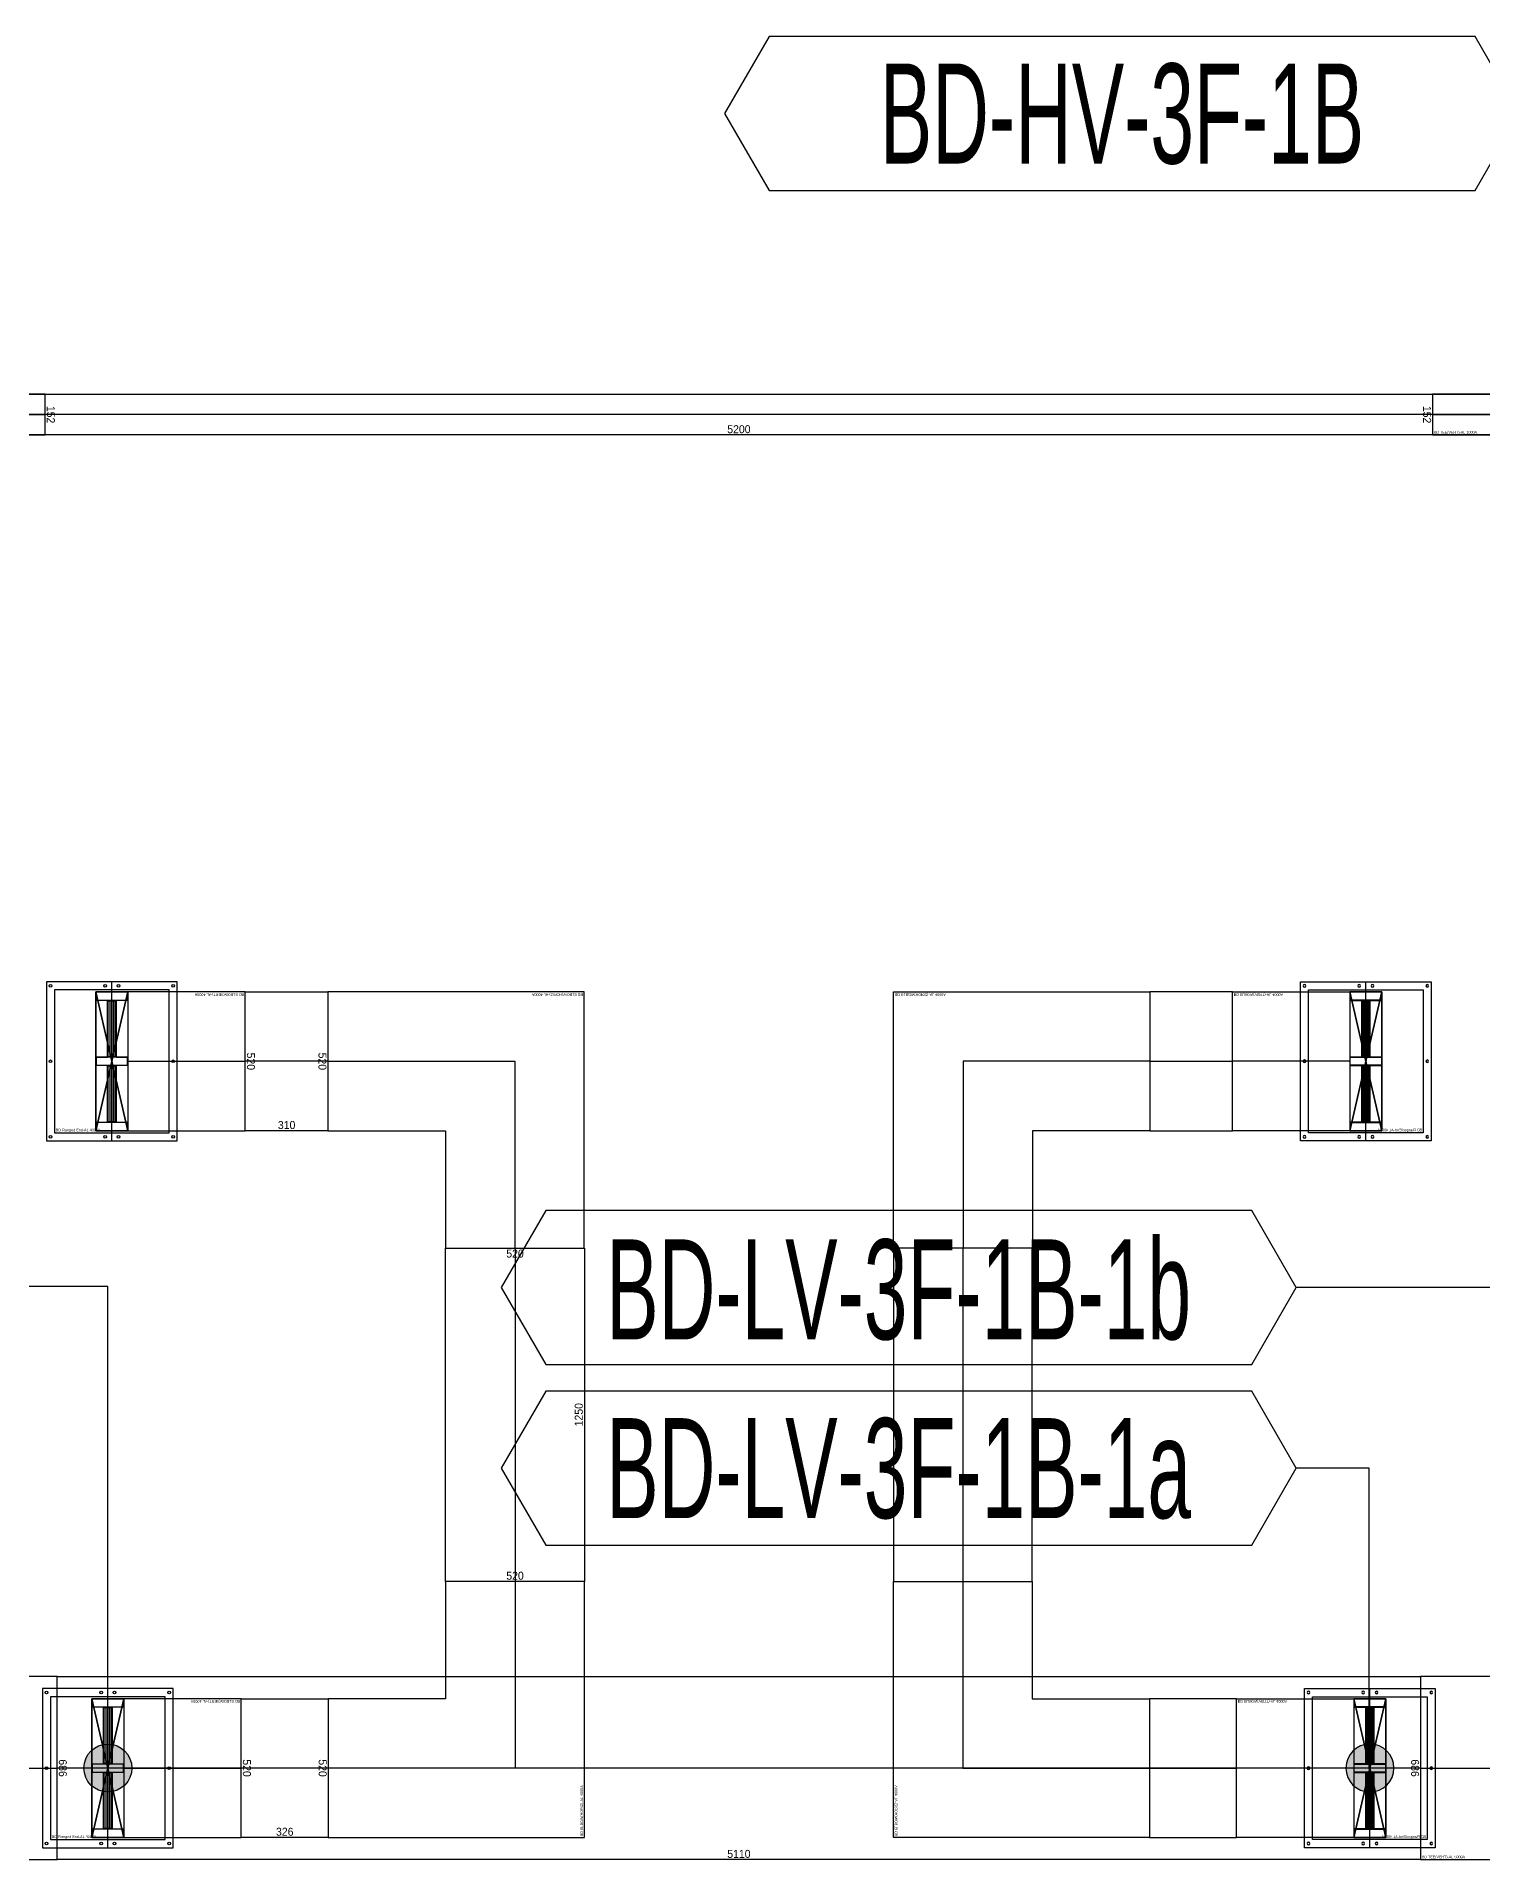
# Model space of a CAD drawing. Header units: millimetres. Extents: x 28486 to 374549, y -351975 to 868946.
# Drawn here: x 121921 to 127341, y 493112 to 499948 of the extents above; entities that cross this region are included whole.
import ezdxf
from ezdxf.enums import TextEntityAlignment as Align

# ---------------------------------------------------------------- set-up
doc = ezdxf.new("R2010")
doc.units = ezdxf.units.MM
doc.header["$LTSCALE"] = 150
doc.layers.get('Defpoints').update_dxf_attribs({"color": 150})
for name, color, linetype in [('-----27 Bus Duct_HV_IT BACK UP A', 7, 'Continuous'), ('-----27 Bus Duct_HV_IT BACK UP B', 3, 'Continuous'), ('-----27 Bus Duct_LV_380-220V', 200, 'Continuous'), ('-----27 Bus Duct_LV_380-220V_IT BACK UP', 2, 'Continuous'), ('-----29 주기', 1, 'Continuous'), ('-----30 Text', 2, 'Continuous'), ('-----99 Cable Schedule', 2, 'Continuous')]:
    doc.layers.add(name, color=color, linetype=linetype)
doc.styles.add('ELEC', font='')
doc.styles.get("Standard").update_dxf_attribs({"font": ''})
doc.styles.get('ELEC').set_extended_font_data('Dotum')
doc.styles.get('Standard').set_extended_font_data('Dotum')
doc.dimstyles.new('전기통신참고용-치수', dxfattribs={"dimscale": 15, "dimtxt": 2, "dimasz": 0, "dimexe": 0, "dimexo": 0, "dimgap": 0.4, "dimtad": 4, "dimdec": 0, "dimzin": 0, "dimdsep": 46, "dimtxsty": 'Standard', "dimblk": 'NONE', "dimcen": 0, "dimse1": 1, "dimse2": 1, "dimsd1": 1, "dimsd2": 1, "dimclrd": 8, "dimclre": 8, "dimclrt": 8, "dimadec": 0, "dimazin": 0, "dimtfac": 1, "dimtdec": 0, "dimtix": 1, "dimtmove": 2, "dimatfit": 0, "dimldrblk": 'NONE', "dimfxl": 2, "dimtolj": 1, "dimtzin": 0, "dimarcsym": 0})

# ---------------------------------------------------------------- blocks, each defined once
blk = doc.blocks.new('*U292')
at = {"color": 1}
for p, q in [((390, 76), (270, -76)), ((270, 76), (390, -76)), ((-270, 0), (270, 0)), ((390, 0), (930, 0))]:
    blk.add_line(p, q, dxfattribs=at)
at = {"color": 0}
for points in [[(-270, -76), (270, -76), (270, 76), (-270, 76)], [(390, -76), (930, -76), (930, 76), (390, 76)]]:
    blk.add_lwpolyline(points, close=True, dxfattribs=at)
for points in [[(390, 76), (270, 76)], [(270, -76), (390, -76)]]:
    blk.add_lwpolyline(points, dxfattribs=at)
at = {"color": 1}
for points in [[(270, -46, -0.4142136), (272, -44), (312.8, -44, 0.4142136), (313.8, -43), (313.8, 43, 0.4142136), (312.8, 44), (272, 44, -0.4142136), (270, 46), (270, 76, -0.4142136), (271, 75), (271, 46, 0.4142136), (272, 45), (388, 45, 0.4142136), (389, 46), (389, 75, -0.4142136), (390, 76), (390, 46, -0.4142136), (388, 44), (347.2, 44, 0.4142136), (346.2, 43), (346.2, -43, 0.4142136), (347.2, -44), (388, -44, -0.4142136), (390, -46), (390, -76, -0.4142136), (389, -75), (389, -46, 0.4142136), (388, -45), (272, -45, 0.4142136), (271, -46), (271, -75, -0.4142136), (270, -76), (270, -76), (270, -76), (270, -76)], [(314.8, -43), (314.8, 43, -0.4142136), (315.8, 44), (344.2, 44, -0.4142136), (345.2, 43), (345.2, -43, -0.4142136), (344.2, -44), (315.8, -44, -0.4142136)], [(315.8, -42), (315.8, 42, -0.4142136), (316.8, 43), (321.15, 43, -0.4142136), (322.15, 42), (322.15, -42, -0.4142136), (321.15, -43), (316.8, -43, -0.4142136)], [(323.15, -42), (323.15, 42, -0.4142136), (324.15, 43), (328.5, 43, -0.4142136), (329.5, 42), (329.5, -42, -0.4142136), (328.5, -43), (324.15, -43, -0.4142136)], [(330.5, -42), (330.5, 42, -0.4142136), (331.5, 43), (335.85, 43, -0.4142136), (336.85, 42), (336.85, -42, -0.4142136), (335.85, -43), (331.5, -43, -0.4142136)], [(337.85, -42), (337.85, 42, -0.4142136), (338.85, 43), (343.2, 43, -0.4142136), (344.2, 42), (344.2, -42, -0.4142136), (343.2, -43), (338.85, -43, -0.4142136)]]:
    blk.add_lwpolyline(points, format="xyb", close=True, dxfattribs=at)
at = {"color": 0, "style": 'ELEC'}
blk.add_text('BD TEE(VERT)-AL 1000A', height=10, dxfattribs=at).set_placement((-265, -66), align=Align.MIDDLE_LEFT)
blk = doc.blocks.new('*D628')
at = {"layer": 'Defpoints', "color": 0, "transparency": 16777216}
for p in [(0, -261), (152, -261), (152, -261)]:
    blk.add_point(p, dxfattribs=at)
at = {"color": 0, "transparency": 16777216, "insert": (76, -282), "char_height": 30, "attachment_point": 5}
blk.add_mtext('\\A1;{\\C0;152}', dxfattribs=at)
blk = doc.blocks.new('_None')
blk = doc.blocks.new('*D629')
at = {"layer": 'Defpoints', "color": 0, "transparency": 16777216}
for p in [(152, -261), (152, -261), (152, -5461)]:
    blk.add_point(p, dxfattribs=at)
at = {"color": 0, "transparency": 16777216, "insert": (131, -2861), "char_height": 30, "attachment_point": 5, "rotation": 90}
blk.add_mtext('\\A1;{\\C0;5200}', dxfattribs=at)
blk = doc.blocks.new('*D630')
at = {"layer": 'Defpoints', "color": 0, "transparency": 16777216}
for p in [(0, -5461), (152, -5461), (152, -5461)]:
    blk.add_point(p, dxfattribs=at)
at = {"color": 0, "transparency": 16777216, "insert": (76, -5440), "char_height": 30, "attachment_point": 5}
blk.add_mtext('\\A1;{\\C0;152}', dxfattribs=at)
blk = doc.blocks.new('*U287')
at = {"color": 1}
for p, q in [((390, 343), (270, -343)), ((270, 343), (390, -343)), ((-270, 0), (270, 0)), ((390, 0), (930, 0))]:
    blk.add_line(p, q, dxfattribs=at)
at = {"color": 0}
for points in [[(-270, -343), (270, -343), (270, 343), (-270, 343)], [(390, -343), (930, -343), (930, 343), (390, 343)]]:
    blk.add_lwpolyline(points, close=True, dxfattribs=at)
for points in [[(390, 343), (270, 343)], [(270, -343), (390, -343)]]:
    blk.add_lwpolyline(points, dxfattribs=at)
at = {"color": 1}
for points in [[(270, 123, -0.4142136), (272, 125), (312.8, 125, 0.4142136), (313.8, 126), (313.8, 310, 0.4142136), (312.8, 311), (272, 311, -0.4142136), (270, 313), (270, 343, -0.4142136), (271, 342), (271, 313, 0.4142136), (272, 312), (388, 312, 0.4142136), (389, 313), (389, 342, -0.4142136), (390, 343), (390, 313, -0.4142136), (388, 311), (347.2, 311, 0.4142136), (346.2, 310), (346.2, 126, 0.4142136), (347.2, 125), (388, 125, -0.4142136), (390, 123), (390, 111, -0.4142136), (389, 112), (389, 123, 0.4142136), (388, 124), (272, 124, 0.4142136), (271, 123), (271, 112, -0.4142136), (270, 111), (270, 111), (270, 111), (270, 111)], [(314.8, 126), (314.8, 310, -0.4142136), (315.8, 311), (344.2, 311, -0.4142136), (345.2, 310), (345.2, 126, -0.4142136), (344.2, 125), (315.8, 125, -0.4142136)], [(315.8, 127), (315.8, 309, -0.4142136), (316.8, 310), (321.15, 310, -0.4142136), (322.15, 309), (322.15, 127, -0.4142136), (321.15, 126), (316.8, 126, -0.4142136)], [(323.15, 127), (323.15, 309, -0.4142136), (324.15, 310), (328.5, 310, -0.4142136), (329.5, 309), (329.5, 127, -0.4142136), (328.5, 126), (324.15, 126, -0.4142136)], [(330.5, 127), (330.5, 309, -0.4142136), (331.5, 310), (335.85, 310, -0.4142136), (336.85, 309), (336.85, 127, -0.4142136), (335.85, 126), (331.5, 126, -0.4142136)], [(337.85, 127), (337.85, 309, -0.4142136), (338.85, 310), (343.2, 310, -0.4142136), (344.2, 309), (344.2, 127, -0.4142136), (343.2, 126), (338.85, 126, -0.4142136)], [(270, -95, -0.4142136), (272, -93), (312.8, -93, 0.4142136), (313.8, -92), (313.8, 92, 0.4142136), (312.8, 93), (272, 93, -0.4142136), (270, 95), (270, 109, -0.4142136), (271, 108), (271, 95, 0.4142136), (272, 94), (388, 94, 0.4142136), (389, 95), (389, 108, -0.4142136), (390, 109), (390, 95, -0.4142136), (388, 93), (347.2, 93, 0.4142136), (346.2, 92), (346.2, -92, 0.4142136), (347.2, -93), (388, -93, -0.4142136), (390, -95), (390, -108, -0.4142136), (389, -107), (389, -95, 0.4142136), (388, -94), (272, -94, 0.4142136), (271, -95), (271, -107, -0.4142136), (270, -108), (270, -108), (270, -108), (270, -108)], [(314.8, -92), (314.8, 92, -0.4142136), (315.8, 93), (344.2, 93, -0.4142136), (345.2, 92), (345.2, -92, -0.4142136), (344.2, -93), (315.8, -93, -0.4142136)], [(315.8, -91), (315.8, 91, -0.4142136), (316.8, 92), (321.15, 92, -0.4142136), (322.15, 91), (322.15, -91, -0.4142136), (321.15, -92), (316.8, -92, -0.4142136)], [(323.15, -91), (323.15, 91, -0.4142136), (324.15, 92), (328.5, 92, -0.4142136), (329.5, 91), (329.5, -91, -0.4142136), (328.5, -92), (324.15, -92, -0.4142136)], [(330.5, -91), (330.5, 91, -0.4142136), (331.5, 92), (335.85, 92, -0.4142136), (336.85, 91), (336.85, -91, -0.4142136), (335.85, -92), (331.5, -92, -0.4142136)], [(337.85, -91), (337.85, 91, -0.4142136), (338.85, 92), (343.2, 92, -0.4142136), (344.2, 91), (344.2, -91, -0.4142136), (343.2, -92), (338.85, -92, -0.4142136)], [(270, -313, -0.4142136), (272, -311), (312.8, -311, 0.4142136), (313.8, -310), (313.8, -126, 0.4142136), (312.8, -125), (272, -125, -0.4142136), (270, -123), (270, -110, -0.4142136), (271, -111), (271, -123, 0.4142136), (272, -124), (388, -124, 0.4142136), (389, -123), (389, -111, -0.4142136), (390, -110), (390, -123, -0.4142136), (388, -125), (347.2, -125, 0.4142136), (346.2, -126), (346.2, -310, 0.4142136), (347.2, -311), (388, -311, -0.4142136), (390, -313), (390, -343, -0.4142136), (389, -342), (389, -313, 0.4142136), (388, -312), (272, -312, 0.4142136), (271, -313), (271, -342, -0.4142136), (270, -343), (270, -343), (270, -343), (270, -343)], [(314.8, -310), (314.8, -126, -0.4142136), (315.8, -125), (344.2, -125, -0.4142136), (345.2, -126), (345.2, -310, -0.4142136), (344.2, -311), (315.8, -311, -0.4142136)], [(315.8, -309), (315.8, -127, -0.4142136), (316.8, -126), (321.15, -126, -0.4142136), (322.15, -127), (322.15, -309, -0.4142136), (321.15, -310), (316.8, -310, -0.4142136)], [(323.15, -309), (323.15, -127, -0.4142136), (324.15, -126), (328.5, -126, -0.4142136), (329.5, -127), (329.5, -309, -0.4142136), (328.5, -310), (324.15, -310, -0.4142136)], [(330.5, -309), (330.5, -127, -0.4142136), (331.5, -126), (335.85, -126, -0.4142136), (336.85, -127), (336.85, -309, -0.4142136), (335.85, -310), (331.5, -310, -0.4142136)], [(337.85, -309), (337.85, -127, -0.4142136), (338.85, -126), (343.2, -126, -0.4142136), (344.2, -127), (344.2, -309, -0.4142136), (343.2, -310), (338.85, -310, -0.4142136)]]:
    blk.add_lwpolyline(points, format="xyb", close=True, dxfattribs=at)
at = {"color": 0, "style": 'ELEC'}
blk.add_text('BD TEE(VERT)-AL 5000A', height=10, dxfattribs=at).set_placement((-265, -333), align=Align.MIDDLE_LEFT)
blk = doc.blocks.new('*D680')
at = {"layer": 'Defpoints', "color": 0, "transparency": 16777216}
for p in [(0, 3486.7), (686, 3486.7), (686, 3486.7)]:
    blk.add_point(p, dxfattribs=at)
at = {"color": 0, "transparency": 16777216, "insert": (343, 3465.7), "char_height": 30, "attachment_point": 5}
blk.add_mtext('\\A1;{\\C0;686}', dxfattribs=at)
blk = doc.blocks.new('*D681')
at = {"layer": 'Defpoints', "color": 0, "transparency": 16777216}
for p in [(686, 3486.7), (686, 3486.7), (686, -1623.3)]:
    blk.add_point(p, dxfattribs=at)
at = {"color": 0, "transparency": 16777216, "insert": (665, 931.7), "char_height": 30, "attachment_point": 5, "rotation": 90}
blk.add_mtext('\\A1;{\\C0;5110}', dxfattribs=at)
blk = doc.blocks.new('*D682')
at = {"layer": 'Defpoints', "color": 0, "transparency": 16777216}
for p in [(0, -1623.3), (686, -1623.3), (686, -1623.3)]:
    blk.add_point(p, dxfattribs=at)
at = {"color": 0, "transparency": 16777216, "insert": (343, -1602.3), "char_height": 30, "attachment_point": 5}
blk.add_mtext('\\A1;{\\C0;686}', dxfattribs=at)
blk = doc.blocks.new('*U639')
at = {"color": 1}
blk.add_line((76, 29808.7), (76, -6491.3), dxfattribs=at)
at = {"color": 0}
blk.add_lwpolyline([(152, -6491.3), (0, -6491.3), (0, 29808.7), (152, 29808.7)], close=True, dxfattribs=at)
blk = doc.blocks.new('*U23')
at = {"color": 0}
blk.add_line((0, -298.5), (0, 298.5), dxfattribs=at)
at = {"color": 1}
for p, q in [((60, 260), (-60, -260)), ((-60, 260), (60, -260))]:
    blk.add_line(p, q, dxfattribs=at)
at = {"color": 0}
for points in [[(-245, -298.5), (245, -298.5), (245, 298.5), (-245, 298.5)], [(-215, -267.5), (215, -267.5), (215, 267.5), (-215, 267.5)]]:
    blk.add_lwpolyline(points, close=True, dxfattribs=at)
at = {"color": 1}
blk.add_lwpolyline([(60, -260), (-60, -260), (-60, 260), (60, 260)], close=True, dxfattribs=at)
for points in [[(-60, 14, -0.4142136), (-58, 16), (-17.2, 16, 0.4142136), (-16.2, 17), (-16.2, 227, 0.4142136), (-17.2, 228), (-58, 228, -0.4142136), (-60, 230), (-60, 260, -0.4142136), (-59, 259), (-59, 230, 0.4142136), (-58, 229), (58, 229, 0.4142136), (59, 230), (59, 259, -0.4142136), (60, 260), (60, 230, -0.4142136), (58, 228), (17.2, 228, 0.4142136), (16.2, 227), (16.2, 17, 0.4142136), (17.2, 16), (58, 16, -0.4142136), (60, 14), (60, 2, -0.4142136), (59, 3), (59, 14, 0.4142136), (58, 15), (-58, 15, 0.4142136), (-59, 14), (-59, 3, -0.4142136), (-60, 2), (-60, 2), (-60, 2), (-60, 2)], [(-15.2, 17), (-15.2, 227, -0.4142136), (-14.2, 228), (14.2, 228, -0.4142136), (15.2, 227), (15.2, 17, -0.4142136), (14.2, 16), (-14.2, 16, -0.4142136)], [(-14.2, 18), (-14.2, 226, -0.4142136), (-13.2, 227), (-8.85, 227, -0.4142136), (-7.85, 226), (-7.85, 18, -0.4142136), (-8.85, 17), (-13.2, 17, -0.4142136)], [(-6.85, 18), (-6.85, 226, -0.4142136), (-5.85, 227), (-1.5, 227, -0.4142136), (-0.5, 226), (-0.5, 18, -0.4142136), (-1.5, 17), (-5.85, 17, -0.4142136)], [(0.5, 18), (0.5, 226, -0.4142136), (1.5, 227), (5.85, 227, -0.4142136), (6.85, 226), (6.85, 18, -0.4142136), (5.85, 17), (1.5, 17, -0.4142136)], [(7.85, 18), (7.85, 226, -0.4142136), (8.85, 227), (13.2, 227, -0.4142136), (14.2, 226), (14.2, 18, -0.4142136), (13.2, 17), (8.85, 17, -0.4142136)], [(-60, -230, -0.4142136), (-58, -228), (-17.2, -228, 0.4142136), (-16.2, -227), (-16.2, -17, 0.4142136), (-17.2, -16), (-58, -16, -0.4142136), (-60, -14), (-60, 0, -0.4142136), (-59, -1), (-59, -14, 0.4142136), (-58, -15), (58, -15, 0.4142136), (59, -14), (59, -1, -0.4142136), (60, 0), (60, -14, -0.4142136), (58, -16), (17.2, -16, 0.4142136), (16.2, -17), (16.2, -227, 0.4142136), (17.2, -228), (58, -228, -0.4142136), (60, -230), (60, -260, -0.4142136), (59, -259), (59, -230, 0.4142136), (58, -229), (-58, -229, 0.4142136), (-59, -230), (-59, -259, -0.4142136), (-60, -260), (-60, -260), (-60, -260), (-60, -260)], [(-15.2, -227), (-15.2, -17, -0.4142136), (-14.2, -16), (14.2, -16, -0.4142136), (15.2, -17), (15.2, -227, -0.4142136), (14.2, -228), (-14.2, -228, -0.4142136)], [(-14.2, -226), (-14.2, -18, -0.4142136), (-13.2, -17), (-8.85, -17, -0.4142136), (-7.85, -18), (-7.85, -226, -0.4142136), (-8.85, -227), (-13.2, -227, -0.4142136)], [(-6.85, -226), (-6.85, -18, -0.4142136), (-5.85, -17), (-1.5, -17, -0.4142136), (-0.5, -18), (-0.5, -226, -0.4142136), (-1.5, -227), (-5.85, -227, -0.4142136)], [(0.5, -226), (0.5, -18, -0.4142136), (1.5, -17), (5.85, -17, -0.4142136), (6.85, -18), (6.85, -226, -0.4142136), (5.85, -227), (1.5, -227, -0.4142136)], [(7.85, -226), (7.85, -18, -0.4142136), (8.85, -17), (13.2, -17, -0.4142136), (14.2, -18), (14.2, -226, -0.4142136), (13.2, -227), (8.85, -227, -0.4142136)]]:
    blk.add_lwpolyline(points, format="xyb", close=True, dxfattribs=at)
at = {"color": 0}
for centre in [(-230, 283), (-25, 283), (25, 283), (230, 283), (-230, 0), (230, 0), (-230, -283), (-25, -283), (25, -283), (230, -283)]:
    blk.add_circle(centre, 5, dxfattribs=at)
at = {"color": 0, "style": 'ELEC'}
blk.add_text('BD Flanged End-AL 4000A', height=10, dxfattribs=at).set_placement((-210, -257.5), align=Align.MIDDLE_LEFT)
blk = doc.blocks.new('*U22')
at = {"color": 1}
for p, q in [((340, 260), (220, -260)), ((220, 260), (340, -260))]:
    blk.add_line(p, q, dxfattribs=at)
at = {"color": 0}
blk.add_lwpolyline([(-220, -260), (220, -260), (220, 260), (-220, 260)], close=True, dxfattribs=at)
blk.add_lwpolyline([(220, -260), (340, -260), (340, 260), (220, 260)], dxfattribs=at)
at = {"color": 1}
for points in [[(220, 14, -0.4142136), (222, 16), (262.8, 16, 0.4142136), (263.8, 17), (263.8, 227, 0.4142136), (262.8, 228), (222, 228, -0.4142136), (220, 230), (220, 260, -0.4142136), (221, 259), (221, 230, 0.4142136), (222, 229), (338, 229, 0.4142136), (339, 230), (339, 259, -0.4142136), (340, 260), (340, 230, -0.4142136), (338, 228), (297.2, 228, 0.4142136), (296.2, 227), (296.2, 17, 0.4142136), (297.2, 16), (338, 16, -0.4142136), (340, 14), (340, 2, -0.4142136), (339, 3), (339, 14, 0.4142136), (338, 15), (222, 15, 0.4142136), (221, 14), (221, 3, -0.4142136), (220, 2), (220, 2), (220, 2), (220, 2)], [(264.8, 17), (264.8, 227, -0.4142136), (265.8, 228), (294.2, 228, -0.4142136), (295.2, 227), (295.2, 17, -0.4142136), (294.2, 16), (265.8, 16, -0.4142136)], [(265.8, 18), (265.8, 226, -0.4142136), (266.8, 227), (271.15, 227, -0.4142136), (272.15, 226), (272.15, 18, -0.4142136), (271.15, 17), (266.8, 17, -0.4142136)], [(273.15, 18), (273.15, 226, -0.4142136), (274.15, 227), (278.5, 227, -0.4142136), (279.5, 226), (279.5, 18, -0.4142136), (278.5, 17), (274.15, 17, -0.4142136)], [(280.5, 18), (280.5, 226, -0.4142136), (281.5, 227), (285.85, 227, -0.4142136), (286.85, 226), (286.85, 18, -0.4142136), (285.85, 17), (281.5, 17, -0.4142136)], [(287.85, 18), (287.85, 226, -0.4142136), (288.85, 227), (293.2, 227, -0.4142136), (294.2, 226), (294.2, 18, -0.4142136), (293.2, 17), (288.85, 17, -0.4142136)], [(220, -230, -0.4142136), (222, -228), (262.8, -228, 0.4142136), (263.8, -227), (263.8, -17, 0.4142136), (262.8, -16), (222, -16, -0.4142136), (220, -14), (220, 0, -0.4142136), (221, -1), (221, -14, 0.4142136), (222, -15), (338, -15, 0.4142136), (339, -14), (339, -1, -0.4142136), (340, 0), (340, -14, -0.4142136), (338, -16), (297.2, -16, 0.4142136), (296.2, -17), (296.2, -227, 0.4142136), (297.2, -228), (338, -228, -0.4142136), (340, -230), (340, -260, -0.4142136), (339, -259), (339, -230, 0.4142136), (338, -229), (222, -229, 0.4142136), (221, -230), (221, -259, -0.4142136), (220, -260), (220, -260), (220, -260), (220, -260)], [(264.8, -227), (264.8, -17, -0.4142136), (265.8, -16), (294.2, -16, -0.4142136), (295.2, -17), (295.2, -227, -0.4142136), (294.2, -228), (265.8, -228, -0.4142136)], [(265.8, -226), (265.8, -18, -0.4142136), (266.8, -17), (271.15, -17, -0.4142136), (272.15, -18), (272.15, -226, -0.4142136), (271.15, -227), (266.8, -227, -0.4142136)], [(273.15, -226), (273.15, -18, -0.4142136), (274.15, -17), (278.5, -17, -0.4142136), (279.5, -18), (279.5, -226, -0.4142136), (278.5, -227), (274.15, -227, -0.4142136)], [(280.5, -226), (280.5, -18, -0.4142136), (281.5, -17), (285.85, -17, -0.4142136), (286.85, -18), (286.85, -226, -0.4142136), (285.85, -227), (281.5, -227, -0.4142136)], [(287.85, -226), (287.85, -18, -0.4142136), (288.85, -17), (293.2, -17, -0.4142136), (294.2, -18), (294.2, -226, -0.4142136), (293.2, -227), (288.85, -227, -0.4142136)]]:
    blk.add_lwpolyline(points, format="xyb", close=True, dxfattribs=at)
blk.add_lwpolyline([(220, 0), (-220, 0)], dxfattribs=at)
at = {"color": 0, "style": 'ELEC'}
blk.add_text('BD ELBOW(VERT)-AL 4000A', height=10, dxfattribs=at).set_placement((-215, -250), align=Align.MIDDLE_LEFT)
blk = doc.blocks.new('*U24')
at = {"color": 0}
blk.add_lwpolyline([(-260, -260), (700, -260), (700, 260), (260, 260), (260, 700), (-260, 700)], close=True, dxfattribs=at)
at = {"color": 1}
blk.add_lwpolyline([(700, 0), (0, 0), (0, 700)], dxfattribs=at)
at = {"color": 0, "style": 'ELEC'}
blk.add_text('BD ELBOW(HORIZ)-AL 4000A', height=10, dxfattribs=at).set_placement((-255, -250), align=Align.MIDDLE_LEFT)
blk = doc.blocks.new('*D876')
at = {"layer": 'Defpoints', "color": 0, "transparency": 16777216}
for p in [(0, 3210), (520, 3210), (520, 3210)]:
    blk.add_point(p, dxfattribs=at)
at = {"color": 0, "transparency": 16777216, "insert": (260, 3189), "char_height": 30, "attachment_point": 5}
blk.add_mtext('\\A1;{\\C0;520}', dxfattribs=at)
blk = doc.blocks.new('*D877')
at = {"layer": 'Defpoints', "color": 0, "transparency": 16777216}
for p in [(520, 3210), (520, 3210), (520, 2900)]:
    blk.add_point(p, dxfattribs=at)
at = {"color": 0, "transparency": 16777216, "insert": (499, 3055), "char_height": 30, "attachment_point": 5, "rotation": 90}
blk.add_mtext('\\A1;{\\C0;310}', dxfattribs=at)
blk = doc.blocks.new('*D878')
at = {"layer": 'Defpoints', "color": 0, "transparency": 16777216}
for p in [(0, 2900), (520, 2900), (520, 2900)]:
    blk.add_point(p, dxfattribs=at)
at = {"color": 0, "transparency": 16777216, "insert": (260, 2921), "char_height": 30, "attachment_point": 5}
blk.add_mtext('\\A1;{\\C0;520}', dxfattribs=at)
blk = doc.blocks.new('*D860')
at = {"layer": 'Defpoints', "color": 0, "transparency": 16777216}
for p in [(0, 3226), (520, 3226), (520, 3226)]:
    blk.add_point(p, dxfattribs=at)
at = {"color": 0, "transparency": 16777216, "insert": (260, 3205), "char_height": 30, "attachment_point": 5}
blk.add_mtext('\\A1;{\\C0;520}', dxfattribs=at)
blk = doc.blocks.new('*D861')
at = {"layer": 'Defpoints', "color": 0, "transparency": 16777216}
for p in [(520, 3226), (520, 3226), (520, 2900)]:
    blk.add_point(p, dxfattribs=at)
at = {"color": 0, "transparency": 16777216, "insert": (499, 3063), "char_height": 30, "attachment_point": 5, "rotation": 90}
blk.add_mtext('\\A1;{\\C0;326}', dxfattribs=at)
blk = doc.blocks.new('*D862')
at = {"layer": 'Defpoints', "color": 0, "transparency": 16777216}
for p in [(0, 2900), (520, 2900), (520, 2900)]:
    blk.add_point(p, dxfattribs=at)
at = {"color": 0, "transparency": 16777216, "insert": (260, 2921), "char_height": 30, "attachment_point": 5}
blk.add_mtext('\\A1;{\\C0;520}', dxfattribs=at)
blk = doc.blocks.new('*D30')
at = {"layer": 'Defpoints', "color": 0, "transparency": 16777216}
for p in [(0, 4150), (520, 4150), (520, 4150)]:
    blk.add_point(p, dxfattribs=at)
at = {"color": 0, "transparency": 16777216, "insert": (260, 4129), "char_height": 30, "attachment_point": 5}
blk.add_mtext('\\A1;{\\C0;520}', dxfattribs=at)
blk = doc.blocks.new('*D31')
at = {"layer": 'Defpoints', "color": 0, "transparency": 16777216}
for p in [(520, 4150), (520, 4150), (520, 2900)]:
    blk.add_point(p, dxfattribs=at)
at = {"color": 0, "transparency": 16777216, "insert": (499, 3525), "char_height": 30, "attachment_point": 5, "rotation": 90}
blk.add_mtext('\\A1;{\\C0;1250}', dxfattribs=at)
blk = doc.blocks.new('*D32')
at = {"layer": 'Defpoints', "color": 0, "transparency": 16777216}
for p in [(0, 2900), (520, 2900), (520, 2900)]:
    blk.add_point(p, dxfattribs=at)
at = {"color": 0, "transparency": 16777216, "insert": (260, 2921), "char_height": 30, "attachment_point": 5}
blk.add_mtext('\\A1;{\\C0;520}', dxfattribs=at)
blk = doc.blocks.new('A$C9a0ab699')
h = blk.add_hatch(color=0)
edge = h.paths.add_edge_path()
edge.add_arc((0, 0), 64, 720, 1080, ccw=False)
at = {"color": 0}
blk.add_circle((0, 0), 64, dxfattribs=at)
blk = doc.blocks.new('*U627')
at = {"color": 1}
blk.add_line((76, -261), (76, -5461), dxfattribs=at)
at = {"color": 0}
blk.add_lwpolyline([(152, -5461), (0, -5461), (0, -261), (152, -261)], close=True, dxfattribs=at)
for base, p1, p2, override, picture, middle in [((152, -261), (0, -261), (152, -261), {"dimtxsty": 'Standard', "dimclrd": 0, "dimclre": 0, "dimclrt": 0}, '*D628', (76, -282)), ((152, -5461), (0, -5461), (152, -5461), {"dimtad": 1, "dimtxsty": 'Standard', "dimclrd": 0, "dimclre": 0, "dimclrt": 0}, '*D630', (76, -5440))]:
    dim = blk.add_linear_dim(base=base, p1=p1, p2=p2, text='{\\C0;<>}', dimstyle='전기통신참고용-치수', override=override, dxfattribs=at)
    dim.commit()
    dim.dimension.update_dxf_attribs({"geometry": picture, "text_midpoint": middle})
dim = blk.add_linear_dim(base=(152, -261), p1=(152, -5461), p2=(152, -261), angle=90, text='{\\C0;<>}', dimstyle='전기통신참고용-치수', override={"dimtad": 1, "dimtxsty": 'Standard', "dimclrd": 0, "dimclre": 0, "dimclrt": 0}, dxfattribs=at)
dim.commit()
dim.dimension.update_dxf_attribs({"geometry": '*D629', "text_midpoint": (131, -2861)})
blk = doc.blocks.new('*U679')
at = {"color": 1}
blk.add_line((343, 3486.7), (343, -1623.3), dxfattribs=at)
at = {"color": 0}
blk.add_lwpolyline([(686, -1623.3), (0, -1623.3), (0, 3486.7), (686, 3486.7)], close=True, dxfattribs=at)
for base, p1, p2, override, picture, middle in [((686, 3486.7), (0, 3486.7), (686, 3486.7), {"dimtxsty": 'Standard', "dimclrd": 0, "dimclre": 0, "dimclrt": 0}, '*D680', (343, 3465.7)), ((686, -1623.3), (0, -1623.3), (686, -1623.3), {"dimtad": 1, "dimtxsty": 'Standard', "dimclrd": 0, "dimclre": 0, "dimclrt": 0}, '*D682', (343, -1602.3))]:
    dim = blk.add_linear_dim(base=base, p1=p1, p2=p2, text='{\\C0;<>}', dimstyle='전기통신참고용-치수', override=override, dxfattribs=at)
    dim.commit()
    dim.dimension.update_dxf_attribs({"geometry": picture, "text_midpoint": middle})
dim = blk.add_linear_dim(base=(686, 3486.7), p1=(686, -1623.3), p2=(686, 3486.7), angle=90, text='{\\C0;<>}', dimstyle='전기통신참고용-치수', override={"dimtad": 1, "dimtxsty": 'Standard', "dimclrd": 0, "dimclre": 0, "dimclrt": 0}, dxfattribs=at)
dim.commit()
dim.dimension.update_dxf_attribs({"geometry": '*D681', "text_midpoint": (665, 931.7)})
blk = doc.blocks.new('*U875')
at = {"color": 1}
blk.add_line((260, 3210), (260, 2900), dxfattribs=at)
at = {"color": 0}
blk.add_lwpolyline([(520, 2900), (0, 2900), (0, 3210), (520, 3210)], close=True, dxfattribs=at)
for base, p1, p2, override, picture, middle in [((520, 3210), (0, 3210), (520, 3210), {"dimtxsty": 'Standard', "dimclrd": 0, "dimclre": 0, "dimclrt": 0}, '*D876', (260, 3189)), ((520, 2900), (0, 2900), (520, 2900), {"dimtad": 1, "dimtxsty": 'Standard', "dimclrd": 0, "dimclre": 0, "dimclrt": 0}, '*D878', (260, 2921))]:
    dim = blk.add_linear_dim(base=base, p1=p1, p2=p2, text='{\\C0;<>}', dimstyle='전기통신참고용-치수', override=override, dxfattribs=at)
    dim.commit()
    dim.dimension.update_dxf_attribs({"geometry": picture, "text_midpoint": middle})
dim = blk.add_linear_dim(base=(520, 3210), p1=(520, 2900), p2=(520, 3210), angle=90, text='{\\C0;<>}', dimstyle='전기통신참고용-치수', override={"dimtad": 1, "dimtxsty": 'Standard', "dimclrd": 0, "dimclre": 0, "dimclrt": 0}, dxfattribs=at)
dim.commit()
dim.dimension.update_dxf_attribs({"geometry": '*D877', "text_midpoint": (499, 3055)})
blk = doc.blocks.new('*U859')
at = {"color": 1}
blk.add_line((260, 3226), (260, 2900), dxfattribs=at)
at = {"color": 0}
blk.add_lwpolyline([(520, 2900), (0, 2900), (0, 3226), (520, 3226)], close=True, dxfattribs=at)
for base, p1, p2, override, picture, middle in [((520, 3226), (0, 3226), (520, 3226), {"dimtxsty": 'Standard', "dimclrd": 0, "dimclre": 0, "dimclrt": 0}, '*D860', (260, 3205)), ((520, 2900), (0, 2900), (520, 2900), {"dimtad": 1, "dimtxsty": 'Standard', "dimclrd": 0, "dimclre": 0, "dimclrt": 0}, '*D862', (260, 2921))]:
    dim = blk.add_linear_dim(base=base, p1=p1, p2=p2, text='{\\C0;<>}', dimstyle='전기통신참고용-치수', override=override, dxfattribs=at)
    dim.commit()
    dim.dimension.update_dxf_attribs({"geometry": picture, "text_midpoint": middle})
dim = blk.add_linear_dim(base=(520, 3226), p1=(520, 2900), p2=(520, 3226), angle=90, text='{\\C0;<>}', dimstyle='전기통신참고용-치수', override={"dimtad": 1, "dimtxsty": 'Standard', "dimclrd": 0, "dimclre": 0, "dimclrt": 0}, dxfattribs=at)
dim.commit()
dim.dimension.update_dxf_attribs({"geometry": '*D861', "text_midpoint": (499, 3063)})
blk = doc.blocks.new('*U29')
at = {"color": 1}
blk.add_line((260, 4150), (260, 2900), dxfattribs=at)
at = {"color": 0}
blk.add_lwpolyline([(520, 2900), (0, 2900), (0, 4150), (520, 4150)], close=True, dxfattribs=at)
for base, p1, p2, override, picture, middle in [((520, 4150), (0, 4150), (520, 4150), {"dimtxsty": 'Standard', "dimclrd": 0, "dimclre": 0, "dimclrt": 0}, '*D30', (260, 4129)), ((520, 2900), (0, 2900), (520, 2900), {"dimtad": 1, "dimtxsty": 'Standard', "dimclrd": 0, "dimclre": 0, "dimclrt": 0}, '*D32', (260, 2921))]:
    dim = blk.add_linear_dim(base=base, p1=p1, p2=p2, text='{\\C0;<>}', dimstyle='전기통신참고용-치수', override=override, dxfattribs=at)
    dim.commit()
    dim.dimension.update_dxf_attribs({"geometry": picture, "text_midpoint": middle})
dim = blk.add_linear_dim(base=(520, 4150), p1=(520, 2900), p2=(520, 4150), angle=90, text='{\\C0;<>}', dimstyle='전기통신참고용-치수', override={"dimtad": 1, "dimtxsty": 'Standard', "dimclrd": 0, "dimclre": 0, "dimclrt": 0}, dxfattribs=at)
dim.commit()
dim.dimension.update_dxf_attribs({"geometry": '*D31', "text_midpoint": (499, 3525)})

msp = doc.modelspace()

# ---------------------------------------------------------------- linework, layer by layer
at = {"layer": '-----29 주기', "elevation": 0}
for points in [[(124666.6, 499947.9), (124499.9, 499659.1), (124666.6, 499370.4), (127312.4, 499370.4), (127479.1, 499659.1), (127312.4, 499947.9)], [(123829.6, 495546), (123662.8, 495257.2), (123829.6, 494968.5), (126475.4, 494968.5), (126642.1, 495257.2), (126475.4, 495546)], [(123829.6, 494868.5), (123662.8, 494579.7), (123829.6, 494291), (126475.4, 494291), (126642.1, 494579.7), (126475.4, 494868.5)]]:
    msp.add_lwpolyline(points, close=True, dxfattribs=at)
at = {"layer": '-----99 Cable Schedule', "color": 1, "elevation": 0}
for points in [[(122188.6, 493458.6), (122189.1, 495260.9), (121123.6, 495260.9)], [(127707.1, 493455), (127707.6, 495257.2), (126642.1, 495257.2)], [(126915.6, 493452.2), (126916.1, 494579.7), (126642.1, 494579.7)]]:
    msp.add_lwpolyline(points, dxfattribs=at)

# ---------------------------------------------------------------- block references
at = {"layer": '-----27 Bus Duct_HV_IT BACK UP A'}
for p in [(121023.6, 498530), (127423.6, 498530)]:
    msp.add_blockref('*U292', p, dxfattribs=at)
at = {"layer": '-----27 Bus Duct_HV_IT BACK UP A', "rotation": 270}
msp.add_blockref('*U627', (127414.6, 498606), dxfattribs=at)
at = {"layer": '-----27 Bus Duct_HV_IT BACK UP B', "rotation": 270}
msp.add_blockref('*U639', (108044.8, 498606), dxfattribs=at)
at = {"layer": '-----27 Bus Duct_LV_380-220V'}
for name, p in [('*U23', (122203.6, 496105)), ('*U29', (123454.6, 491255)), ('*U23', (122188.6, 493455))]:
    msp.add_blockref(name, p, dxfattribs=at)
for name, p, rotation in [('*U22', (122483.6, 496105), 180), ('*U875', (119803.6, 496365), 270), ('*U24', (123713.6, 496105), 180), ('*U24', (123714.6, 493455), 89.99999999999999), ('*U22', (122468.6, 493455), 180), ('*U859', (119788.6, 493715), 270)]:
    msp.add_blockref(name, p, dxfattribs=dict(at, rotation=rotation))
at = {"layer": '-----27 Bus Duct_LV_380-220V', "xscale": -1}
for name, p, rotation in [('*U24', (125393.6, 496105), 180), ('*U875', (129303.6, 496365), 90), ('*U22', (126623.6, 496105), 180), ('*U24', (125392.6, 493455), 270), ('*U859', (129318.6, 493715), 90), ('*U22', (126638.6, 493455), 180)]:
    msp.add_blockref(name, p, dxfattribs=dict(at, rotation=rotation))
for name, p in [('*U23', (126903.6, 496105)), ('*U29', (125652.6, 491255)), ('*U23', (126918.6, 493455))]:
    msp.add_blockref(name, p, dxfattribs=at)
at = {"layer": '-----27 Bus Duct_LV_380-220V_IT BACK UP'}
for p in [(121068.6, 493455), (127378.6, 493455)]:
    msp.add_blockref('*U287', p, dxfattribs=at)
at = {"layer": '-----27 Bus Duct_LV_380-220V_IT BACK UP', "rotation": 270}
msp.add_blockref('*U679', (123621.9, 493798), dxfattribs=at)
at = {"layer": '-----99 Cable Schedule', "color": 1, "yscale": 1.40625, "zscale": 1.40625}
for p, xscale, rotation in [((122188.6, 493455), 1.40625, 89.99999999999999), ((126918.6, 493455), -1.40625, 270)]:
    msp.add_blockref('A$C9a0ab699', p, dxfattribs=dict(at, xscale=xscale, rotation=rotation))

# ---------------------------------------------------------------- texts
at = {"layer": '-----30 Text', "linetype": 'Continuous', "style": 'ELEC', "width": 0.6}
for s, p in [('BD-HV-3F-1B', (125989.5, 499659.1)), ('BD-LV-3F-1B-1b', (125152.5, 495257.2, 0)), ('BD-LV-3F-1B-1a', (125152.5, 494579.7))]:
    msp.add_text(s, height=375, dxfattribs=at).set_placement(p, align=Align.MIDDLE)

doc.saveas('drawing.dxf')
